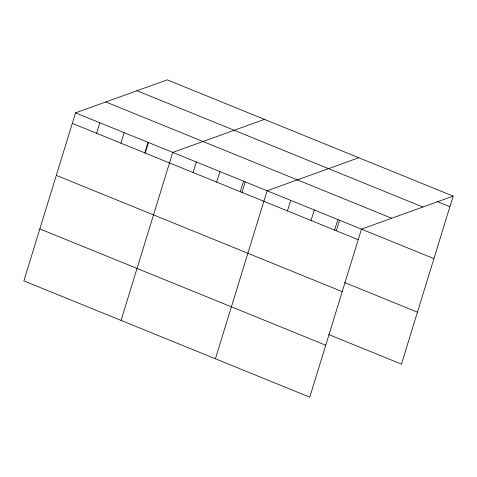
<?xml version="1.0" encoding="UTF-8"?>
<svg xmlns="http://www.w3.org/2000/svg" width="477" height="477" viewBox="0 0 477 477"><rect width="100%" height="100%" fill="white"/><g stroke="black" fill="none" stroke-linecap="round" stroke-linejoin="round"><path stroke-width="0.72" d="M453.15 196.119L167.236 79.838L75.539 112.864L23.85 280.881L309.764 397.162L361.453 229.145L453.15 196.119L401.461 364.136L328.677 334.532M96.604 133.28L99.842 122.75M120.902 143.166L124.145 132.636M144.758 152.908L148.007 142.343M145.205 153.045L148.448 142.516M121.063 320.419L172.752 152.401L264.449 119.375M193.096 172.525L196.339 161.995M216.683 182.119L219.927 171.589M240.271 191.712L243.514 181.177M241.97 192.446L245.22 181.874M215.413 358.787L267.102 190.77L358.799 157.744M287.446 210.894L290.69 200.364M311.034 220.487L314.277 209.958M334.621 230.081L337.865 219.551M336.321 230.814L339.57 220.249M437.105 201.443L449.912 206.648M136.977 90.737L422.89 207.018M105.799 101.965L391.712 218.245M75.539 112.864L433.921 258.617M72.301 123.394L358.209 239.675M344.662 282.563L417.447 312.161M56.31 175.369L342.224 291.644M39.835 228.912L325.749 345.193"/></g></svg>
